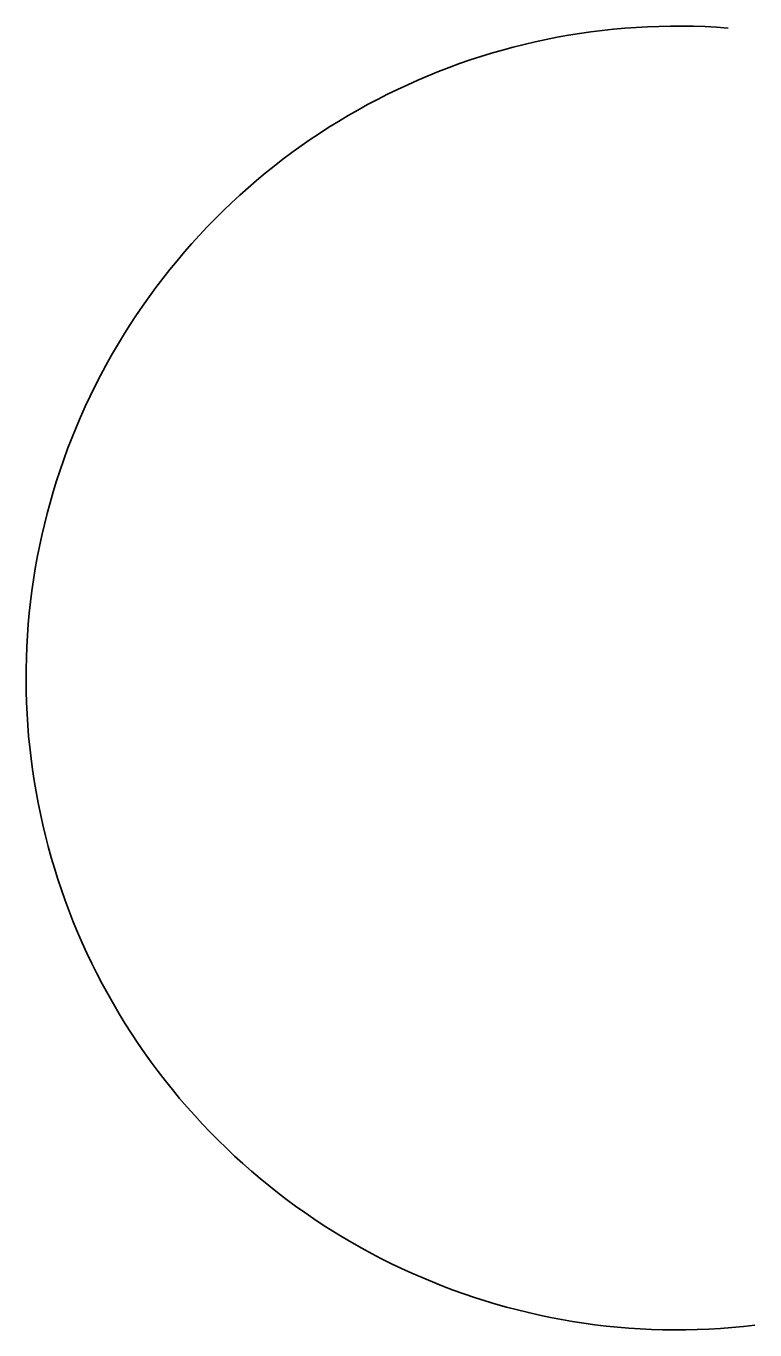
# Model space of a CAD drawing. Extents: x 90 to 146, y 121 to 222.
import ezdxf

# ---------------------------------------------------------------- set-up
doc = ezdxf.new("R2010")
doc.units = 0

msp = doc.modelspace()

# ---------------------------------------------------------------- linework, layer by layer
at = {"color": 7, "lineweight": 35}
msp.add_arc((139.943787, 171.586166), 50.394577, 85.553816, 276.810816, dxfattribs=at)

doc.saveas('drawing.dxf')
